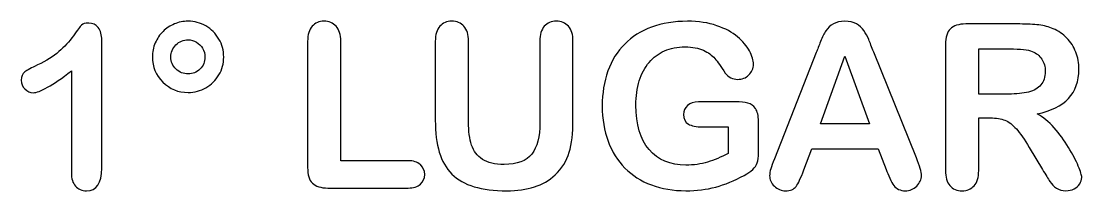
# Model space of a CAD drawing. Header units: millimetres. Extents: x -142 to 129, y -111 to 105.
# Drawn here: x 7.5 to 117.5, y -79.3 to -61.7 of the extents above; entities that cross this region are included whole.
import ezdxf

# ---------------------------------------------------------------- set-up
doc = ezdxf.new("R2010")
doc.units = ezdxf.units.MM
doc.header["$MEASUREMENT"] = 0
doc.layers.add('Layer 1', color=7, linetype='Continuous')

msp = doc.modelspace()

# ---------------------------------------------------------------- linework, layer by layer
at = {"layer": 'Layer 1', "color": 250}
for points, knots in [([(12.7387, -77.4234), (12.7387, -77.4234), (12.7387, -66.8904), (12.7387, -66.8904), (10.7777, -68.3929), (9.4572, -69.1441), (8.7771, -69.1441), (8.4529, -69.1441), (8.1643, -69.0136), (7.9152, -68.7566), (7.6622, -68.4996), (7.5396, -68.1992), (7.5396, -67.8591), (7.5396, -67.4638), (7.6622, -67.1751), (7.9073, -66.9893), (8.1564, -66.8074), (8.5913, -66.5662), (9.216, -66.2737), (10.153, -65.8348), (10.9003, -65.3722), (11.4577, -64.8859), (12.0191, -64.3996), (12.5134, -63.8539), (12.9483, -63.253), (13.3792, -62.648), (13.6639, -62.2803), (13.7944, -62.1419), (13.9249, -62.0036), (14.174, -61.9324), (14.5377, -61.9324), (14.9449, -61.9324), (15.277, -62.0905), (15.5221, -62.4068), (15.7712, -62.7231), (15.8938, -63.1581), (15.8938, -63.7155), (15.8938, -63.7155), (15.8938, -76.9687), (15.8938, -76.9687), (15.8938, -78.5225), (15.364, -79.2975), (14.3044, -79.2975), (13.8339, -79.2975), (13.4544, -79.1393), (13.1697, -78.823), (12.8811, -78.5067), (12.7387, -78.0402), (12.7387, -77.4234)], [0, 0, 0, 0, 0.0625, 0.0625, 0.0625, 0.125, 0.125, 0.125, 0.1875, 0.1875, 0.1875, 0.25, 0.25, 0.25, 0.3125, 0.3125, 0.3125, 0.375, 0.375, 0.375, 0.4375, 0.4375, 0.4375, 0.5, 0.5, 0.5, 0.5625, 0.5625, 0.5625, 0.625, 0.625, 0.625, 0.6875, 0.6875, 0.6875, 0.75, 0.75, 0.75, 0.8125, 0.8125, 0.8125, 0.875, 0.875, 0.875, 0.9375, 0.9375, 0.9375, 1, 1, 1, 1]), ([(21.1404, -65.4473), (21.1404, -64.9412), (21.2392, -64.451), (21.4408, -63.9884), (21.6425, -63.5258), (21.9113, -63.1304), (22.2474, -62.8022), (22.5835, -62.4741), (22.9749, -62.2171), (23.4216, -62.0273), (23.8684, -61.8375), (24.3468, -61.7426), (24.8489, -61.7426), (25.5053, -61.7426), (26.1181, -61.9047), (26.6874, -62.2329), (27.2606, -62.561), (27.7114, -63.0118), (28.0435, -63.5851), (28.3756, -64.1544), (28.5417, -64.7752), (28.5417, -65.4473), (28.5417, -66.1116), (28.3756, -66.7283), (28.0435, -67.2977), (27.7114, -67.8631), (27.2646, -68.3099), (26.6993, -68.6341), (26.1379, -68.9583), (25.5171, -69.1204), (24.8489, -69.1204), (23.8288, -69.1204), (22.9552, -68.7606), (22.2277, -68.045), (21.5041, -67.3254), (21.1404, -66.4595), (21.1404, -65.4473)], [0, 0, 0, 0, 0.08333333, 0.08333333, 0.08333333, 0.16666667, 0.16666667, 0.16666667, 0.25, 0.25, 0.25, 0.33333333, 0.33333333, 0.33333333, 0.41666667, 0.41666667, 0.41666667, 0.5, 0.5, 0.5, 0.58333333, 0.58333333, 0.58333333, 0.66666667, 0.66666667, 0.66666667, 0.75, 0.75, 0.75, 0.83333333, 0.83333333, 0.83333333, 0.91666667, 0.91666667, 0.91666667, 1, 1, 1, 1]), ([(40.6874, -63.8263), (40.6874, -63.8263), (40.6874, -76.1898), (40.6874, -76.1898), (40.6874, -76.1898), (47.6617, -76.1898), (47.6617, -76.1898), (48.2153, -76.1898), (48.6423, -76.3242), (48.9388, -76.5931), (49.2393, -76.8659), (49.3856, -77.2059), (49.3856, -77.6132), (49.3856, -78.0283), (49.2393, -78.3683), (48.9467, -78.6253), (48.6541, -78.8823), (48.2232, -79.0128), (47.6617, -79.0128), (47.6617, -79.0128), (39.355, -79.0128), (39.355, -79.0128), (38.6078, -79.0128), (38.0701, -78.8467), (37.7419, -78.5146), (37.4138, -78.1825), (37.2477, -77.6448), (37.2477, -76.9054), (37.2477, -76.9054), (37.2477, -63.8263), (37.2477, -63.8263), (37.2477, -63.1343), (37.4059, -62.6124), (37.7182, -62.2645), (38.0306, -61.9166), (38.4418, -61.7426), (38.9518, -61.7426), (39.4657, -61.7426), (39.8848, -61.9126), (40.2051, -62.2566), (40.5253, -62.6006), (40.6874, -63.1264), (40.6874, -63.8263)], [0, 0, 0, 0, 0.07142857, 0.07142857, 0.07142857, 0.14285714, 0.14285714, 0.14285714, 0.21428571, 0.21428571, 0.21428571, 0.28571429, 0.28571429, 0.28571429, 0.35714286, 0.35714286, 0.35714286, 0.42857143, 0.42857143, 0.42857143, 0.5, 0.5, 0.5, 0.57142857, 0.57142857, 0.57142857, 0.64285714, 0.64285714, 0.64285714, 0.71428571, 0.71428571, 0.71428571, 0.78571429, 0.78571429, 0.78571429, 0.85714286, 0.85714286, 0.85714286, 0.92857143, 0.92857143, 0.92857143, 1, 1, 1, 1]), ([(50.4887, -71.9909), (50.4887, -71.9909), (50.4887, -63.8263), (50.4887, -63.8263), (50.4887, -63.1304), (50.6469, -62.6124), (50.9592, -62.2645), (51.2715, -61.9166), (51.6826, -61.7426), (52.1927, -61.7426), (52.7225, -61.7426), (53.1456, -61.9166), (53.4579, -62.2645), (53.7703, -62.6124), (53.9284, -63.1343), (53.9284, -63.8263), (53.9284, -63.8263), (53.9284, -72.1806), (53.9284, -72.1806), (53.9284, -73.1295), (54.0352, -73.9243), (54.2487, -74.5608), (54.4582, -75.1974), (54.8378, -75.6916), (55.3754, -76.0435), (55.9171, -76.3954), (56.6722, -76.5694), (57.6449, -76.5694), (58.9891, -76.5694), (59.938, -76.2135), (60.4955, -75.4979), (61.053, -74.7822), (61.3297, -73.6989), (61.3297, -72.2478), (61.3297, -72.2478), (61.3297, -63.8263), (61.3297, -63.8263), (61.3297, -63.1264), (61.4839, -62.6006), (61.7923, -62.2566), (62.1007, -61.9126), (62.5159, -61.7426), (63.0337, -61.7426), (63.5477, -61.7426), (63.9668, -61.9126), (64.2871, -62.2566), (64.6073, -62.6006), (64.7694, -63.1264), (64.7694, -63.8263), (64.7694, -63.8263), (64.7694, -71.9909), (64.7694, -71.9909), (64.7694, -73.3193), (64.639, -74.4303), (64.382, -75.316), (64.121, -76.2056), (63.6347, -76.9845), (62.9152, -77.6566), (62.2984, -78.226), (61.5788, -78.6411), (60.7604, -78.906), (59.9419, -79.167), (58.9851, -79.2975), (57.89, -79.2975), (56.5853, -79.2975), (55.4624, -79.1551), (54.5175, -78.8744), (53.5765, -78.5937), (52.8095, -78.1548), (52.2164, -77.5657), (51.6194, -76.9766), (51.1845, -76.2175), (50.9039, -75.2962), (50.6271, -74.375), (50.4887, -73.2719), (50.4887, -71.9909)], [0, 0, 0, 0, 0.04, 0.04, 0.04, 0.08, 0.08, 0.08, 0.12, 0.12, 0.12, 0.16, 0.16, 0.16, 0.2, 0.2, 0.2, 0.24, 0.24, 0.24, 0.28, 0.28, 0.28, 0.32, 0.32, 0.32, 0.36, 0.36, 0.36, 0.4, 0.4, 0.4, 0.44, 0.44, 0.44, 0.48, 0.48, 0.48, 0.52, 0.52, 0.52, 0.56, 0.56, 0.56, 0.6, 0.6, 0.6, 0.64, 0.64, 0.64, 0.68, 0.68, 0.68, 0.72, 0.72, 0.72, 0.76, 0.76, 0.76, 0.8, 0.8, 0.8, 0.84, 0.84, 0.84, 0.88, 0.88, 0.88, 0.92, 0.92, 0.92, 0.96, 0.96, 0.96, 1, 1, 1, 1]), ([(84.0042, -72.1095), (84.0042, -72.1095), (84.0042, -75.3634), (84.0042, -75.3634), (84.0042, -75.7984), (83.9607, -76.1423), (83.8777, -76.3993), (83.7907, -76.6603), (83.6365, -76.8936), (83.4072, -77.0992), (83.1778, -77.3087), (82.8853, -77.5104), (82.5295, -77.7041), (81.5055, -78.2576), (80.517, -78.6609), (79.5681, -78.9179), (78.6193, -79.171), (77.5834, -79.2975), (76.4645, -79.2975), (75.1597, -79.2975), (73.9697, -79.0958), (72.8983, -78.6965), (71.8228, -78.2932), (70.9096, -77.712), (70.1544, -76.945), (69.3953, -76.1819), (68.8141, -75.2567), (68.4108, -74.1694), (68.0036, -73.0781), (67.8019, -71.8643), (67.8019, -70.52), (67.8019, -69.1995), (67.9996, -67.9936), (68.391, -66.8944), (68.7864, -65.7992), (69.3637, -64.8701), (70.1307, -64.103), (70.8938, -63.3399), (71.8228, -62.7548), (72.922, -62.3515), (74.0172, -61.9442), (75.2586, -61.7426), (76.6503, -61.7426), (77.793, -61.7426), (78.8051, -61.8968), (79.6828, -62.2012), (80.5645, -62.5057), (81.2801, -62.8892), (81.8257, -63.3518), (82.3753, -63.8144), (82.7865, -64.3047), (83.0671, -64.8226), (83.3439, -65.3406), (83.4823, -65.7992), (83.4823, -66.2025), (83.4823, -66.6335), (83.3202, -67.0012), (82.9999, -67.3056), (82.6798, -67.614), (82.2962, -67.7642), (81.8455, -67.7642), (81.6004, -67.7642), (81.3632, -67.7089), (81.1338, -67.5903), (80.9045, -67.4756), (80.7147, -67.3135), (80.5605, -67.1079), (80.1335, -66.4437), (79.7777, -65.9415), (79.4851, -65.6015), (79.1886, -65.2654), (78.7933, -64.9768), (78.2991, -64.7475), (77.8009, -64.5142), (77.1643, -64.3996), (76.3933, -64.3996), (75.5986, -64.3996), (74.887, -64.5379), (74.2623, -64.8108), (73.6376, -65.0836), (73.1039, -65.4829), (72.661, -66.0048), (72.2182, -66.5227), (71.8782, -67.1633), (71.641, -67.9184), (71.4077, -68.6776), (71.2891, -69.5158), (71.2891, -70.4331), (71.2891, -72.4258), (71.7477, -73.9559), (72.661, -75.0313), (73.5744, -76.1028), (74.8514, -76.6405), (76.4843, -76.6405), (77.279, -76.6405), (78.0262, -76.5377), (78.7261, -76.3282), (79.4218, -76.1186), (80.1335, -75.8221), (80.8492, -75.4346), (80.8492, -75.4346), (80.8492, -72.6788), (80.8492, -72.6788), (80.8492, -72.6788), (78.1883, -72.6788), (78.1883, -72.6788), (77.5478, -72.6788), (77.0615, -72.5839), (76.7334, -72.3902), (76.4052, -72.1964), (76.2431, -71.8683), (76.2431, -71.4017), (76.2431, -71.0261), (76.3815, -70.7098), (76.6543, -70.4647), (76.9271, -70.2156), (77.2987, -70.093), (77.7732, -70.093), (77.7732, -70.093), (81.6755, -70.093), (81.6755, -70.093), (82.1539, -70.093), (82.5612, -70.1365), (82.8932, -70.2195), (83.2253, -70.3065), (83.4941, -70.4963), (83.6958, -70.7889), (83.9014, -71.0815), (84.0042, -71.5243), (84.0042, -72.1095)], [0, 0, 0, 0, 0.02325581, 0.02325581, 0.02325581, 0.04651163, 0.04651163, 0.04651163, 0.06976744, 0.06976744, 0.06976744, 0.09302326, 0.09302326, 0.09302326, 0.11627907, 0.11627907, 0.11627907, 0.13953488, 0.13953488, 0.13953488, 0.1627907, 0.1627907, 0.1627907, 0.18604651, 0.18604651, 0.18604651, 0.20930233, 0.20930233, 0.20930233, 0.23255814, 0.23255814, 0.23255814, 0.25581395, 0.25581395, 0.25581395, 0.27906977, 0.27906977, 0.27906977, 0.30232558, 0.30232558, 0.30232558, 0.3255814, 0.3255814, 0.3255814, 0.34883721, 0.34883721, 0.34883721, 0.37209302, 0.37209302, 0.37209302, 0.39534884, 0.39534884, 0.39534884, 0.41860465, 0.41860465, 0.41860465, 0.44186047, 0.44186047, 0.44186047, 0.46511628, 0.46511628, 0.46511628, 0.48837209, 0.48837209, 0.48837209, 0.51162791, 0.51162791, 0.51162791, 0.53488372, 0.53488372, 0.53488372, 0.55813953, 0.55813953, 0.55813953, 0.58139535, 0.58139535, 0.58139535, 0.60465116, 0.60465116, 0.60465116, 0.62790698, 0.62790698, 0.62790698, 0.65116279, 0.65116279, 0.65116279, 0.6744186, 0.6744186, 0.6744186, 0.69767442, 0.69767442, 0.69767442, 0.72093023, 0.72093023, 0.72093023, 0.74418605, 0.74418605, 0.74418605, 0.76744186, 0.76744186, 0.76744186, 0.79069767, 0.79069767, 0.79069767, 0.81395349, 0.81395349, 0.81395349, 0.8372093, 0.8372093, 0.8372093, 0.86046512, 0.86046512, 0.86046512, 0.88372093, 0.88372093, 0.88372093, 0.90697674, 0.90697674, 0.90697674, 0.93023256, 0.93023256, 0.93023256, 0.95348837, 0.95348837, 0.95348837, 0.97674419, 0.97674419, 0.97674419, 1, 1, 1, 1]), ([(97.2413, -77.0873), (97.2413, -77.0873), (96.4307, -74.9562), (96.4307, -74.9562), (96.4307, -74.9562), (89.5276, -74.9562), (89.5276, -74.9562), (89.5276, -74.9562), (88.7171, -77.1308), (88.7171, -77.1308), (88.4008, -77.9809), (88.1319, -78.5542), (87.9066, -78.8507), (87.6851, -79.1472), (87.3174, -79.2975), (86.8075, -79.2975), (86.3765, -79.2975), (85.993, -79.1393), (85.6609, -78.823), (85.3288, -78.5067), (85.1627, -78.1469), (85.1627, -77.7476), (85.1627, -77.5143), (85.2023, -77.2731), (85.2774, -77.028), (85.3565, -76.7789), (85.483, -76.4389), (85.6609, -75.9961), (85.6609, -75.9961), (90.0021, -64.9729), (90.0021, -64.9729), (90.1286, -64.6566), (90.2749, -64.277), (90.4488, -63.8342), (90.6228, -63.3874), (90.8086, -63.0197), (91.0062, -62.7271), (91.2039, -62.4345), (91.4609, -62.1973), (91.7812, -62.0154), (92.1014, -61.8335), (92.4968, -61.7426), (92.9673, -61.7426), (93.4497, -61.7426), (93.849, -61.8335), (94.1693, -62.0154), (94.4895, -62.1973), (94.7465, -62.4306), (94.9441, -62.7152), (95.1418, -62.9999), (95.3079, -63.3083), (95.4423, -63.6365), (95.5767, -63.9646), (95.7507, -64.4035), (95.9563, -64.9491), (95.9563, -64.9491), (100.3924, -75.9051), (100.3924, -75.9051), (100.7403, -76.7394), (100.9143, -77.3443), (100.9143, -77.7239), (100.9143, -78.1153), (100.7521, -78.479), (100.424, -78.8072), (100.0958, -79.1354), (99.6965, -79.2975), (99.2339, -79.2975), (98.965, -79.2975), (98.7319, -79.25), (98.5381, -79.1512), (98.3483, -79.0563), (98.1862, -78.9258), (98.0518, -78.7598), (97.9213, -78.5937), (97.7829, -78.3367), (97.6327, -77.9967), (97.4785, -77.6527), (97.352, -77.3483), (97.2413, -77.0873)], [0, 0, 0, 0, 0.03846154, 0.03846154, 0.03846154, 0.07692308, 0.07692308, 0.07692308, 0.11538462, 0.11538462, 0.11538462, 0.15384615, 0.15384615, 0.15384615, 0.19230769, 0.19230769, 0.19230769, 0.23076923, 0.23076923, 0.23076923, 0.26923077, 0.26923077, 0.26923077, 0.30769231, 0.30769231, 0.30769231, 0.34615385, 0.34615385, 0.34615385, 0.38461538, 0.38461538, 0.38461538, 0.42307692, 0.42307692, 0.42307692, 0.46153846, 0.46153846, 0.46153846, 0.5, 0.5, 0.5, 0.53846154, 0.53846154, 0.53846154, 0.57692308, 0.57692308, 0.57692308, 0.61538462, 0.61538462, 0.61538462, 0.65384615, 0.65384615, 0.65384615, 0.69230769, 0.69230769, 0.69230769, 0.73076923, 0.73076923, 0.73076923, 0.76923077, 0.76923077, 0.76923077, 0.80769231, 0.80769231, 0.80769231, 0.84615385, 0.84615385, 0.84615385, 0.88461538, 0.88461538, 0.88461538, 0.92307692, 0.92307692, 0.92307692, 0.96153846, 0.96153846, 0.96153846, 1, 1, 1, 1]), ([(108.0546, -71.7536), (108.0546, -71.7536), (106.8487, -71.7536), (106.8487, -71.7536), (106.8487, -71.7536), (106.8487, -77.202), (106.8487, -77.202), (106.8487, -77.9216), (106.6906, -78.4474), (106.3743, -78.7874), (106.058, -79.1275), (105.6429, -79.2975), (105.1368, -79.2975), (104.5872, -79.2975), (104.1602, -79.1196), (103.8597, -78.7637), (103.5592, -78.4079), (103.409, -77.8899), (103.409, -77.202), (103.409, -77.202), (103.409, -64.1347), (103.409, -64.1347), (103.409, -63.3953), (103.575, -62.8576), (103.9071, -62.5255), (104.2393, -62.1933), (104.777, -62.0273), (105.5163, -62.0273), (105.5163, -62.0273), (111.1108, -62.0273), (111.1108, -62.0273), (111.8817, -62.0273), (112.542, -62.0589), (113.0916, -62.1261), (113.6412, -62.1933), (114.1354, -62.3238), (114.5743, -62.5255), (115.1079, -62.7508), (115.5785, -63.0711), (115.9896, -63.4862), (116.3969, -63.9053), (116.7092, -64.3916), (116.9188, -64.9412), (117.1323, -65.4948), (117.239, -66.0799), (117.239, -66.7007), (117.239, -67.9659), (116.8832, -68.9781), (116.1676, -69.7372), (115.4519, -70.4924), (114.3687, -71.0301), (112.9176, -71.3464), (113.5265, -71.6706), (114.1117, -72.149), (114.6692, -72.7816), (115.2226, -73.4142), (115.7208, -74.0903), (116.1557, -74.802), (116.5906, -75.5176), (116.9307, -76.1582), (117.1758, -76.7354), (117.417, -77.3087), (117.5395, -77.7041), (117.5395, -77.9216), (117.5395, -78.143), (117.4684, -78.3644), (117.326, -78.5858), (117.1837, -78.8072), (116.99, -78.9812), (116.7409, -79.1077), (116.4957, -79.2342), (116.2071, -79.2975), (115.8829, -79.2975), (115.4994, -79.2975), (115.1752, -79.2065), (114.9103, -79.0247), (114.6494, -78.8428), (114.424, -78.6135), (114.2343, -78.3367), (114.0445, -78.0599), (113.7875, -77.6487), (113.4633, -77.111), (113.4633, -77.111), (112.0834, -74.8178), (112.0834, -74.8178), (111.5892, -73.9796), (111.1463, -73.3391), (110.759, -72.9002), (110.3675, -72.4574), (109.9722, -72.1569), (109.5689, -71.9948), (109.1695, -71.8327), (108.6635, -71.7536), (108.0546, -71.7536)], [0, 0, 0, 0, 0.03225806, 0.03225806, 0.03225806, 0.06451613, 0.06451613, 0.06451613, 0.09677419, 0.09677419, 0.09677419, 0.12903226, 0.12903226, 0.12903226, 0.16129032, 0.16129032, 0.16129032, 0.19354839, 0.19354839, 0.19354839, 0.22580645, 0.22580645, 0.22580645, 0.25806452, 0.25806452, 0.25806452, 0.29032258, 0.29032258, 0.29032258, 0.32258065, 0.32258065, 0.32258065, 0.35483871, 0.35483871, 0.35483871, 0.38709677, 0.38709677, 0.38709677, 0.41935484, 0.41935484, 0.41935484, 0.4516129, 0.4516129, 0.4516129, 0.48387097, 0.48387097, 0.48387097, 0.51612903, 0.51612903, 0.51612903, 0.5483871, 0.5483871, 0.5483871, 0.58064516, 0.58064516, 0.58064516, 0.61290323, 0.61290323, 0.61290323, 0.64516129, 0.64516129, 0.64516129, 0.67741935, 0.67741935, 0.67741935, 0.70967742, 0.70967742, 0.70967742, 0.74193548, 0.74193548, 0.74193548, 0.77419355, 0.77419355, 0.77419355, 0.80645161, 0.80645161, 0.80645161, 0.83870968, 0.83870968, 0.83870968, 0.87096774, 0.87096774, 0.87096774, 0.90322581, 0.90322581, 0.90322581, 0.93548387, 0.93548387, 0.93548387, 0.96774194, 0.96774194, 0.96774194, 1, 1, 1, 1]), ([(23.0619, -65.4473), (23.0619, -65.9376), (23.2397, -66.3488), (23.5956, -66.6888), (23.9514, -67.0288), (24.3666, -67.1988), (24.845, -67.1988), (25.3273, -67.1988), (25.7385, -67.0288), (26.0825, -66.6928), (26.4265, -66.3567), (26.5965, -65.9415), (26.5965, -65.4473), (26.5965, -65.1152), (26.5174, -64.8147), (26.3593, -64.5458), (26.2011, -64.273), (25.9837, -64.0595), (25.7109, -63.9014), (25.4341, -63.7432), (25.1494, -63.6641), (24.845, -63.6641), (24.3587, -63.6641), (23.9395, -63.8381), (23.5877, -64.19), (23.2358, -64.5419), (23.0619, -64.961), (23.0619, -65.4473)], [0, 0, 0, 0, 0.11111111, 0.11111111, 0.11111111, 0.22222222, 0.22222222, 0.22222222, 0.33333333, 0.33333333, 0.33333333, 0.44444444, 0.44444444, 0.44444444, 0.55555556, 0.55555556, 0.55555556, 0.66666667, 0.66666667, 0.66666667, 0.77777778, 0.77777778, 0.77777778, 0.88888889, 0.88888889, 0.88888889, 1, 1, 1, 1]), ([(110.0236, -64.6131), (110.0236, -64.6131), (106.8487, -64.6131), (106.8487, -64.6131), (106.8487, -64.6131), (106.8487, -69.2865), (106.8487, -69.2865), (106.8487, -69.2865), (109.9287, -69.2865), (109.9287, -69.2865), (110.755, -69.2865), (111.4508, -69.2153), (112.0162, -69.0729), (112.5776, -68.9306), (113.0086, -68.6855), (113.3051, -68.3415), (113.6017, -67.9975), (113.7519, -67.5231), (113.7519, -66.9221), (113.7519, -66.4476), (113.6333, -66.0325), (113.3921, -65.6727), (113.1549, -65.3129), (112.8228, -65.044), (112.3957, -64.8661), (111.9964, -64.6961), (111.2056, -64.6131), (110.0236, -64.6131)], [0, 0, 0, 0, 0.11111111, 0.11111111, 0.11111111, 0.22222222, 0.22222222, 0.22222222, 0.33333333, 0.33333333, 0.33333333, 0.44444444, 0.44444444, 0.44444444, 0.55555556, 0.55555556, 0.55555556, 0.66666667, 0.66666667, 0.66666667, 0.77777778, 0.77777778, 0.77777778, 0.88888889, 0.88888889, 0.88888889, 1, 1, 1, 1]), ([(90.433, -72.3704), (90.433, -72.3704), (95.5056, -72.3704), (95.5056, -72.3704), (95.5056, -72.3704), (92.9475, -65.3722), (92.9475, -65.3722), (92.9475, -65.3722), (90.433, -72.3704), (90.433, -72.3704)], [0, 0, 0, 0, 0.33333333, 0.33333333, 0.33333333, 0.66666667, 0.66666667, 0.66666667, 1, 1, 1, 1])]:
    msp.add_open_spline(points, degree=3, knots=knots, dxfattribs=at)

doc.saveas('drawing.dxf')
